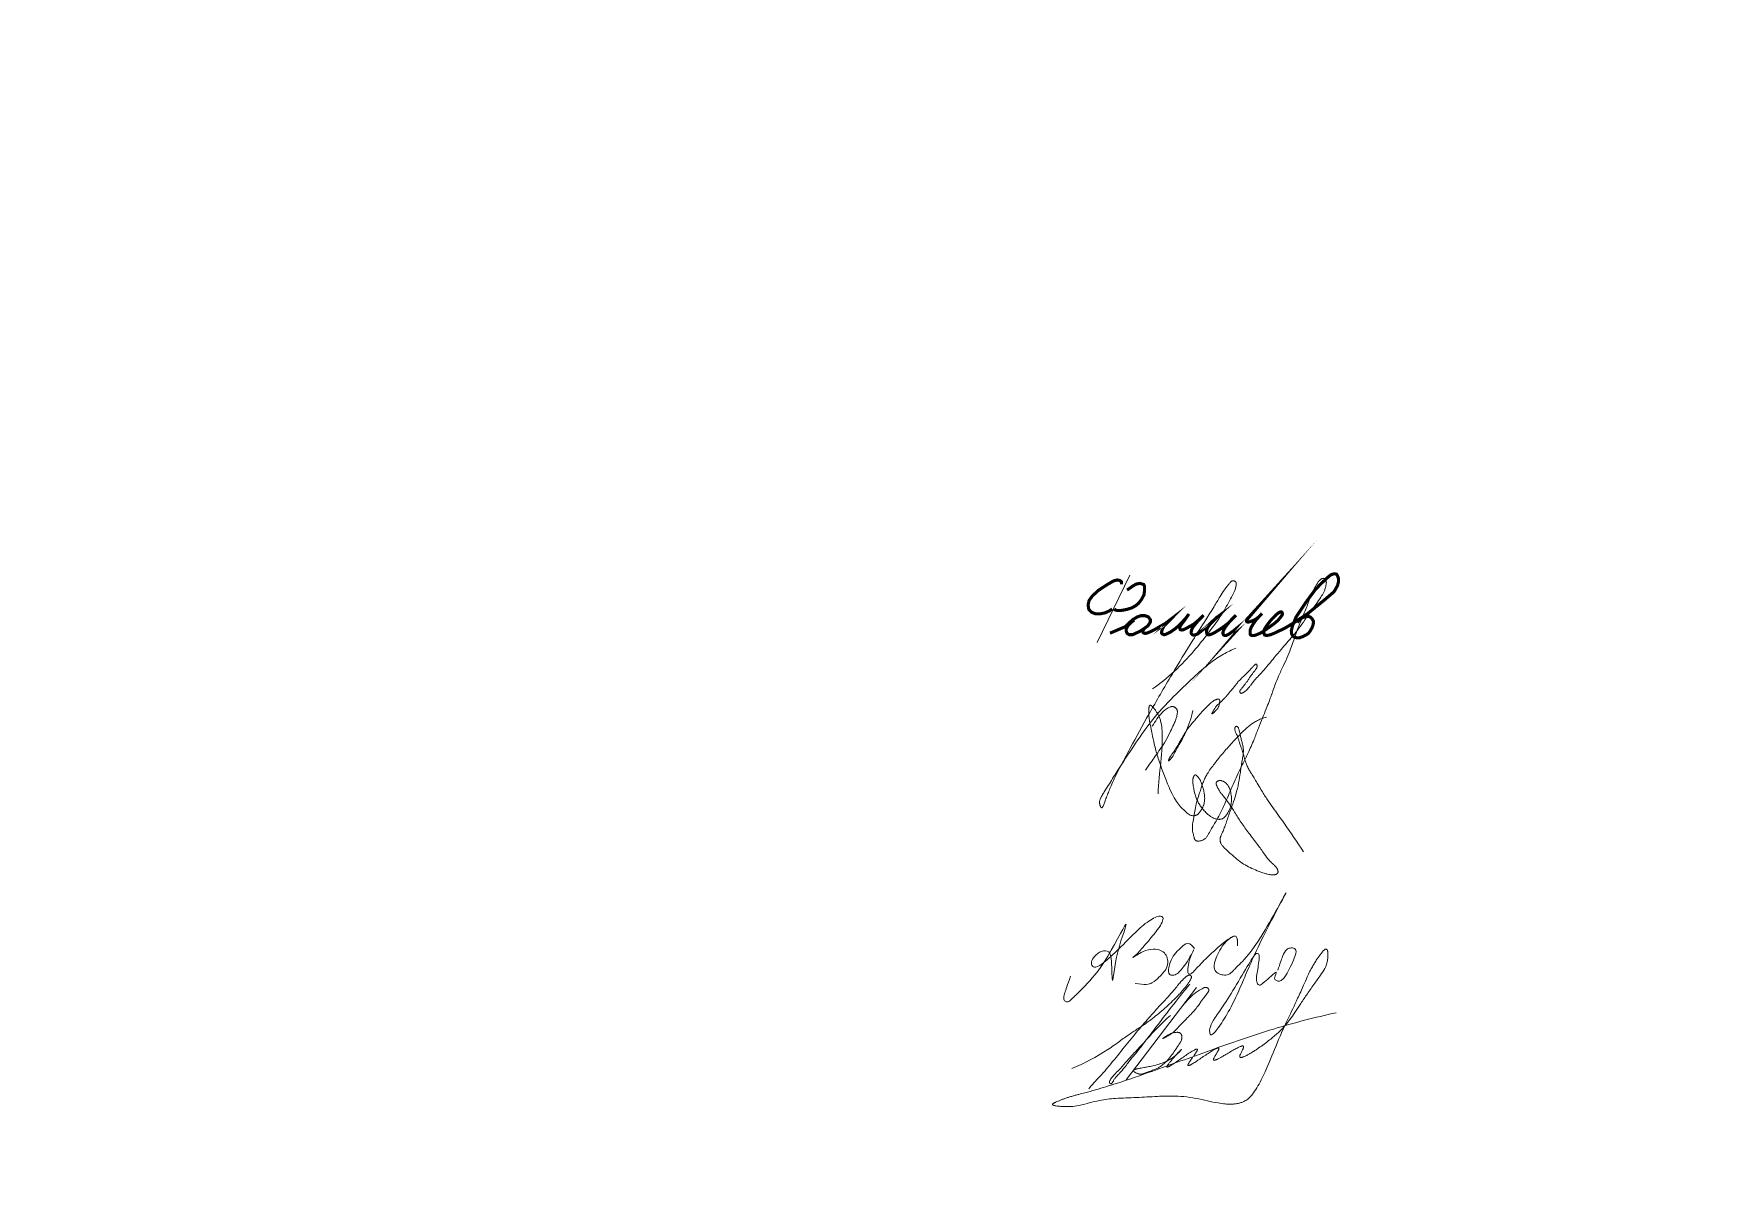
# Model space of a CAD drawing. Header units: millimetres. Extents: x 0 to 210, y 0 to 297.
# Drawn here: x 0 to 96.7, y 0 to 65.8 of the extents above; entities that cross this region are included whole.
import ezdxf

# ---------------------------------------------------------------- set-up
doc = ezdxf.new("R2010")
doc.units = ezdxf.units.MM
for name, pattern in [('K5LT32789', [0]), ('K5LT32790', [0]), ('K5LT32791', [0])]:
    doc.linetypes.add(name, pattern=pattern)
doc.layers.add('Системный слой', color=7, linetype='Continuous')

# ---------------------------------------------------------------- blocks, each defined once
blk = doc.blocks.new('U4')
at = {"layer": 'Системный слой', "color": 5, "linetype": 'K5LT32789', "lineweight": 18, "true_color": 0x0000ff}
for points in [[(67.055, 12.943), (66.853, 13.253), (66.536, 13.253), (66.236, 12.954), (65.897, 12.615), (65.626, 12.151), (65.511, 11.538), (65.698, 11.35), (66.028, 11.431), (66.23, 11.633), (66.466, 11.917), (66.792, 12.413), (67.146, 13.121), (66.792, 12.413), (66.669, 11.842), (66.669, 11.509), (66.752, 11.426), (66.904, 11.479), (67.594, 12.252), (68.347, 12.936), (68.727, 13.281), (69.135, 13.55), (69.322, 13.664), (69.472, 13.664), (69.55, 13.455), (69.55, 13.223), (69.55, 12.977), (69.55, 13.455), (69.472, 13.664), (69.322, 13.674), (68.727, 13.281), (68.178, 12.19), (68.178, 11.705), (68.402, 11.481), (68.716, 11.4), (69.035, 11.4), (69.293, 11.657), (69.618, 11.983), (70.666, 13.031), (73.19, 17.719), (70.666, 13.031), (69.77, 10.791), (69.082, 9.341), (68.461, 8.368), (68.054, 7.883), (67.927, 7.99), (67.927, 8.404), (68.219, 8.926), (68.749, 9.634), (69.594, 11.03), (70.451, 12.491), (70.636, 12.677), (70.776, 12.657), (70.816, 12.43), (70.744, 11.936), (70.687, 11.541), (70.61, 11.151), (70.69, 10.863), (70.85, 10.779), (71.074, 11.003), (71.496, 11.335), (71.876, 11.714), (71.633, 11.21), (71.747, 11.097), (71.917, 11.026), (72.106, 11.097), (72.345, 11.335), (72.981, 12.662), (72.906, 12.931), (72.665, 12.997), (72.352, 12.921), (72.149, 12.525), (72.002, 12.071), (71.876, 11.679)], [(59.907, 11.332), (59.721, 10.815), (59.537, 10.302), (59.477, 9.983), (59.614, 9.846), (59.805, 9.846), (59.984, 10.025), (60.498, 10.539), (61.763, 11.804), (63.575, 15.366), (62.486, 12.703), (62.294, 10.322), (62.294, 12.517), (62.073, 12.872), (61.548, 12.759), (61.189, 12.4), (61.064, 12.078), (61.185, 11.85), (61.512, 11.85), (62.294, 12.517), (63.362, 13.586), (64.104, 14.328), (64.938, 14.876), (65.298, 14.768), (65.207, 14.465), (64.994, 14.082), (64.294, 13.253), (63.71, 12.561), (63.312, 12.292), (64.09, 12.818), (64.717, 12.934), (65.123, 12.844), (65.399, 12.64), (65.524, 12.305), (65.524, 11.909), (65.279, 11.544), (65.032, 11.297), (64.647, 10.912), (64.222, 10.815), (63.629, 10.922)]]:
    blk.add_open_spline(points, degree=3, dxfattribs=at)
blk = doc.blocks.new('U5')
at = {"layer": 'Системный слой', "color": 5, "linetype": 'K5LT32790', "lineweight": 18, "true_color": 0x0000ff}
blk.add_open_spline([(64.958, 21.881), (64.991, 23.088), (65.295, 24.451), (65.155, 25.892), (65.079, 26.172), (65.005, 26.359), (64.921, 26.52), (64.83, 26.663), (64.742, 26.783), (64.669, 26.871), (64.617, 26.925), (64.583, 26.954), (64.562, 26.969), (64.546, 26.979), (64.533, 26.985), (64.523, 26.988), (64.514, 26.991), (64.506, 26.991), (64.499, 26.991), (64.493, 26.99), (64.487, 26.988), (64.481, 26.985), (64.475, 26.98), (64.47, 26.975), (64.464, 26.968), (64.458, 26.959), (64.452, 26.948), (64.446, 26.934), (64.441, 26.916), (64.435, 26.893), (64.429, 26.861), (64.423, 26.817), (64.418, 26.752), (64.415, 26.662), (64.416, 26.549), (64.422, 26.42), (64.434, 26.28), (64.455, 26.123), (64.493, 25.926), (64.553, 25.661), (64.629, 25.263), (64.741, 24.698), (64.933, 23.984), (65.213, 23.217), (65.481, 22.498), (65.739, 21.896), (65.996, 21.458), (66.242, 21.143), (66.454, 20.923), (66.613, 20.769), (66.727, 20.685), (66.802, 20.647), (66.857, 20.627), (66.908, 20.615), (66.958, 20.609), (67.01, 20.608), (67.062, 20.613), (67.113, 20.623), (67.159, 20.638), (67.201, 20.656), (67.237, 20.677), (67.27, 20.702), (67.303, 20.733), (67.339, 20.774), (67.385, 20.836), (67.442, 20.925), (67.509, 21.041), (67.57, 21.172), (67.614, 21.302), (67.639, 21.423), (67.65, 21.545), (67.649, 21.683), (67.631, 21.854), (67.59, 22.065), (67.528, 22.293), (67.458, 22.5), (67.394, 22.653), (67.336, 22.751), (67.289, 22.816), (67.246, 22.867), (67.208, 22.907), (67.178, 22.933), (67.155, 22.949), (67.139, 22.958), (67.126, 22.963), (67.116, 22.966), (67.106, 22.967), (67.098, 22.967), (67.091, 22.966), (67.085, 22.964), (67.079, 22.962), (67.072, 22.959), (67.066, 22.954), (67.058, 22.948), (67.051, 22.94), (67.042, 22.93), (67.033, 22.916), (67.023, 22.897), (67.011, 22.871), (66.998, 22.835), (66.984, 22.789), (66.972, 22.734), (66.963, 22.671), (66.96, 22.599), (66.964, 22.511), (66.981, 22.393), (67.011, 22.224), (67.049, 22.007), (67.108, 21.765), (67.193, 21.539), (67.301, 21.331), (67.428, 21.133), (67.581, 20.939), (67.747, 20.766), (67.904, 20.628), (68.041, 20.534), (68.157, 20.474), (68.257, 20.436), (68.348, 20.412), (68.429, 20.4), (68.498, 20.397), (68.557, 20.402), (68.607, 20.413), (68.65, 20.427), (68.689, 20.445), (68.728, 20.469), (68.769, 20.5), (68.814, 20.542), (68.867, 20.601), (68.927, 20.681), (68.994, 20.785), (69.059, 20.909), (69.115, 21.047), (69.157, 21.193), (69.185, 21.348), (69.197, 21.516), (69.193, 21.695), (69.172, 21.876), (69.136, 22.041), (69.089, 22.179), (69.037, 22.288), (68.984, 22.372), (68.933, 22.436), (68.882, 22.487), (68.828, 22.529), (68.771, 22.566), (68.71, 22.596), (68.651, 22.619), (68.598, 22.634), (68.555, 22.64), (68.519, 22.641), (68.488, 22.638), (68.46, 22.632), (68.433, 22.623), (68.407, 22.611), (68.383, 22.598), (68.364, 22.584), (68.349, 22.57), (68.337, 22.557), (68.329, 22.545), (68.323, 22.533), (68.318, 22.521), (68.315, 22.508), (68.312, 22.493), (68.311, 22.476), (68.313, 22.456), (68.317, 22.432), (68.325, 22.403), (68.338, 22.365), (68.361, 22.313), (68.398, 22.241), (68.445, 22.147), (68.507, 22.035), (68.591, 21.908), (68.712, 21.762), (68.888, 21.553), (69.117, 21.231), (69.408, 20.769), (69.759, 20.196), (70.215, 19.585), (70.67, 18.986), (71.052, 18.463), (71.32, 18.076), (71.537, 17.87), (71.678, 17.748), (71.763, 17.655), (71.815, 17.578), (71.847, 17.519), (71.868, 17.468), (71.88, 17.426), (71.886, 17.394), (71.887, 17.369), (71.886, 17.349), (71.883, 17.332), (71.878, 17.318), (71.872, 17.305), (71.865, 17.293), (71.856, 17.282), (71.844, 17.271), (71.83, 17.259), (71.812, 17.247), (71.788, 17.234), (71.757, 17.22), (71.72, 17.208), (71.676, 17.198), (71.627, 17.191), (71.569, 17.188), (71.497, 17.192), (71.399, 17.207), (71.258, 17.236), (71.049, 17.293), (70.745, 17.401), (70.379, 17.564), (69.995, 17.753), (69.69, 17.948), (69.449, 18.15), (69.228, 18.348), (68.991, 18.558), (68.785, 18.742), (68.658, 18.888), (68.599, 18.982), (68.57, 19.043), (68.554, 19.096), (68.543, 19.146), (68.538, 19.197), (68.538, 19.248), (68.544, 19.299), (68.555, 19.354), (68.574, 19.414), (68.604, 19.491), (68.652, 19.594), (68.722, 19.754), (68.815, 19.974), (68.909, 20.265), (69.015, 20.583), (69.145, 20.926), (69.295, 21.342), (69.465, 21.872), (69.614, 22.481), (69.703, 23.05), (69.759, 23.507), (69.825, 23.865), (69.879, 24.156), (69.89, 24.391), (69.869, 24.578), (69.831, 24.758), (69.777, 24.961), (69.727, 25.172), (69.689, 25.362), (69.651, 25.505), (69.621, 25.604), (69.598, 25.669), (69.578, 25.709), (69.563, 25.732), (69.551, 25.746), (69.541, 25.756), (69.532, 25.762), (69.523, 25.767), (69.515, 25.77), (69.506, 25.772), (69.498, 25.773), (69.489, 25.773), (69.481, 25.772), (69.472, 25.769), (69.462, 25.766), (69.452, 25.761), (69.44, 25.754), (69.43, 25.747), (69.42, 25.738), (69.412, 25.729), (69.404, 25.718), (69.398, 25.706), (69.392, 25.693), (69.388, 25.677), (69.384, 25.659), (69.383, 25.638), (69.384, 25.612), (69.388, 25.579), (69.397, 25.539), (69.412, 25.489), (69.436, 25.426), (69.472, 25.348), (69.522, 25.251), (69.571, 25.128), (69.617, 24.979), (69.668, 24.803), (69.743, 24.579), (69.84, 24.308), (69.932, 24), (70.01, 23.715), (70.106, 23.463), (70.22, 23.248), (70.356, 23.028), (70.514, 22.782), (70.694, 22.472), (70.929, 22.06), (71.232, 21.589), (71.578, 21.093), (71.913, 20.625), (72.518, 19.778), (72.995, 19.076), (73.359, 18.516)], degree=3, knots=[0, 0, 0, 0, 23.088924, 25.905784, 27.368497, 28.578535, 29.721875, 30.813961, 31.805183, 32.534012, 32.992903, 33.225793, 33.377047, 33.48833, 33.574551, 33.643805, 33.701224, 33.750367, 33.79387, 33.833355, 33.872141, 33.912355, 33.95659, 34.00557, 34.061357, 34.126468, 34.204109, 34.298549, 34.415744, 34.564555, 34.759459, 35.028229, 35.412864, 35.997175, 36.728139, 37.568941, 38.433825, 39.401332, 40.578431, 42.235398, 44.569602, 48.269133, 53.187712, 58.58434, 63.764044, 67.778676, 70.998143, 73.369834, 75.349816, 76.796874, 77.581324, 78.028914, 78.378087, 78.696803, 79.013489, 79.343373, 79.678587, 80.006824, 80.317932, 80.606471, 80.866035, 81.11641, 81.383983, 81.718354, 82.16781, 82.839361, 83.733235, 84.705422, 85.582724, 86.324391, 87.057116, 87.890757, 88.945341, 90.321141, 91.965571, 93.426367, 94.484215, 95.101021, 95.580997, 96.013141, 96.361093, 96.626002, 96.782739, 96.889142, 96.971138, 97.03813, 97.095272, 97.145901, 97.188561, 97.228747, 97.268915, 97.315311, 97.366861, 97.425655, 97.494454, 97.577142, 97.679623, 97.811915, 97.985663, 98.226797, 98.532587, 98.897786, 99.296036, 99.737821, 100.261724, 100.964229, 101.99978, 103.525411, 105.150667, 106.72453, 108.093532, 109.590313, 111.195302, 112.777483, 114.126394, 115.159714, 115.93325, 116.599105, 117.196687, 117.716186, 118.147278, 118.512091, 118.830828, 119.112084, 119.376147, 119.650254, 119.966184, 120.348472, 120.832611, 121.462575, 122.257884, 123.166317, 124.121896, 125.077441, 126.058759, 127.110722, 128.27138, 129.455541, 130.54928, 131.472222, 132.224076, 132.842804, 133.343527, 133.786162, 134.209733, 134.641953, 135.076751, 135.490934, 135.840567, 136.1162, 136.329021, 136.516582, 136.697073, 136.87991, 137.063295, 137.235465, 137.38613, 137.514261, 137.623548, 137.718445, 137.797689, 137.875651, 137.957944, 138.055516, 138.163779, 138.288043, 138.436309, 138.622516, 138.862075, 139.203128, 139.704326, 140.381097, 141.218915, 142.127317, 143.259517, 144.821141, 147.317764, 150.75711, 155.19517, 160.069171, 165.224464, 169.471142, 172.421411, 174.092925, 175.138298, 175.966748, 176.479558, 176.900272, 177.244752, 177.52135, 177.72293, 177.873709, 177.996322, 178.101436, 178.195314, 178.281517, 178.366118, 178.454913, 178.554755, 178.670049, 178.807074, 178.975201, 179.187234, 179.439473, 179.719727, 180.029511, 180.383269, 180.823448, 181.407111, 182.246837, 183.563618, 185.512414, 188.365901, 191.16936, 193.636194, 195.215931, 197.147086, 199.269225, 201.224518, 202.392176, 202.935446, 203.335749, 203.665039, 203.98044, 204.30527, 204.630666, 204.95421, 205.28424, 205.683122, 206.145312, 206.866804, 207.837862, 209.464316, 211.387339, 213.648133, 215.828171, 218.361631, 222.046321, 226.400789, 230.237614, 232.987127, 235.143069, 237.145235, 238.600123, 239.59432, 240.714469, 242.086859, 243.579513, 244.83703, 245.773068, 246.379449, 246.80954, 247.077534, 247.227517, 247.33398, 247.41847, 247.489521, 247.552012, 247.609222, 247.663606, 247.717168, 247.768592, 247.820784, 247.876677, 247.942191, 248.018083, 248.10247, 248.189421, 248.269471, 248.347072, 248.425637, 248.512886, 248.605679, 248.706816, 248.820413, 248.952282, 249.111489, 249.313956, 249.574155, 249.89782, 250.303709, 250.841791, 251.528272, 252.381244, 253.359593, 254.475963, 255.872687, 257.851092, 259.938273, 261.963603, 263.469883, 265.046448, 266.586695, 268.366913, 270.599666, 273.407082, 277.373027, 281.234201, 284.882343, 288.313023, 301, 301, 301, 301], dxfattribs=at)
blk = doc.blocks.new('U6')
at = {"layer": 'Системный слой', "color": 5, "linetype": 'K5LT32790', "lineweight": 18, "true_color": 0x0000ff}
for points, knots in [([(64.638, 27.931), (65.53, 28.556), (66.651, 29.615), (67.867, 31.169), (68.612, 32.148), (69.054, 32.982), (69.337, 33.482), (69.43, 33.746), (69.458, 33.881), (69.47, 33.964), (69.471, 34.017), (69.466, 34.05), (69.46, 34.072), (69.453, 34.09), (69.445, 34.105), (69.436, 34.118), (69.425, 34.13), (69.413, 34.141), (69.398, 34.151), (69.38, 34.161), (69.361, 34.169), (69.34, 34.176), (69.319, 34.18), (69.298, 34.182), (69.28, 34.181), (69.262, 34.179), (69.246, 34.175), (69.23, 34.168), (69.213, 34.16), (69.194, 34.147), (69.172, 34.129), (69.144, 34.102), (69.104, 34.058), (69.039, 33.981), (68.927, 33.844), (68.748, 33.602), (68.495, 33.207), (68.156, 32.619), (67.619, 31.787), (66.793, 30.49), (65.697, 28.68), (64.487, 26.601), (63.485, 24.788), (62.82, 23.536), (62.454, 22.811), (62.255, 22.368), (62.115, 22.033), (62.001, 21.743), (61.903, 21.486), (61.83, 21.292), (61.789, 21.178), (61.764, 21.127), (61.752, 21.106), (61.742, 21.093), (61.735, 21.083), (61.728, 21.077), (61.722, 21.072), (61.717, 21.069), (61.712, 21.067), (61.707, 21.066), (61.702, 21.066), (61.698, 21.066), (61.693, 21.067), (61.689, 21.069), (61.685, 21.071), (61.681, 21.074), (61.677, 21.078), (61.672, 21.083), (61.666, 21.089), (61.658, 21.099), (61.649, 21.112), (61.638, 21.132), (61.623, 21.159), (61.608, 21.196), (61.593, 21.241), (61.582, 21.291), (61.576, 21.344), (61.576, 21.4), (61.582, 21.458), (61.595, 21.518), (61.615, 21.582), (61.645, 21.651), (61.693, 21.735), (61.775, 21.866), (61.925, 22.112), (62.22, 22.581), (62.764, 23.441), (63.562, 24.659), (64.571, 26.132), (65.763, 27.427), (66.918, 28.528), (67.855, 29.374), (68.688, 29.943), (69.2, 30.181), (69.44, 30.295)], [0, 0, 0, 0, 8.550609, 12.054989, 15.548009, 18.191121, 19.498995, 20.058209, 20.381615, 20.589671, 20.716665, 20.79368, 20.851701, 20.900722, 20.944653, 20.985245, 21.025642, 21.06834, 21.115939, 21.168338, 21.224707, 21.283052, 21.340576, 21.394663, 21.443781, 21.488289, 21.53119, 21.575808, 21.625508, 21.683081, 21.754287, 21.848548, 21.98875, 22.223415, 22.641351, 23.38396, 24.591455, 26.333193, 28.725175, 32.394143, 38.444137, 45.386804, 51.336644, 54.759282, 56.550214, 57.736198, 58.581068, 59.410817, 60.190375, 60.748602, 61.044545, 61.139793, 61.19713, 61.237089, 61.267135, 61.290713, 61.309862, 61.325937, 61.339917, 61.352551, 61.36445, 61.376142, 61.388111, 61.400062, 61.412022, 61.424542, 61.439066, 61.45699, 61.479741, 61.509795, 61.550475, 61.607942, 61.688058, 61.795635, 61.922219, 62.059168, 62.198495, 62.342871, 62.495112, 62.658157, 62.830855, 63.02153, 63.245709, 63.594568, 64.237865, 65.516344, 67.957442, 72.253573, 76.989753, 81.977365, 86.090995, 89.562811, 91.905588, 94, 94, 94, 94]), ([(66.962, 26.68), (66.891, 26.243), (66.677, 25.687), (66.351, 25.013), (66.128, 24.656), (65.975, 24.365), (65.883, 24.181), (65.828, 24.076), (65.789, 24.014), (65.754, 23.967), (65.721, 23.926), (65.687, 23.888), (65.653, 23.852), (65.622, 23.821), (65.599, 23.799), (65.583, 23.785), (65.575, 23.778), (65.569, 23.774), (65.565, 23.771), (65.562, 23.77), (65.559, 23.768), (65.556, 23.767), (65.554, 23.767), (65.552, 23.768), (65.551, 23.769), (65.55, 23.771), (65.55, 23.773), (65.551, 23.776), (65.551, 23.779), (65.552, 23.783), (65.554, 23.788), (65.556, 23.794), (65.559, 23.803), (65.565, 23.817), (65.573, 23.837), (65.584, 23.862), (65.596, 23.893), (65.611, 23.929), (65.628, 23.969), (65.654, 24.016), (65.688, 24.067), (65.733, 24.128), (65.795, 24.208), (65.884, 24.331), (66.002, 24.509), (66.136, 24.732), (66.264, 24.963), (66.397, 25.2), (66.552, 25.459), (66.745, 25.734), (66.953, 25.979), (67.134, 26.193), (67.326, 26.421), (67.552, 26.683), (67.813, 26.942), (68.014, 27.134), (68.141, 27.235), (68.209, 27.275), (68.259, 27.3), (68.309, 27.32), (68.355, 27.335), (68.392, 27.343), (68.42, 27.345), (68.439, 27.345), (68.455, 27.343), (68.467, 27.34), (68.477, 27.336), (68.485, 27.332), (68.492, 27.327), (68.498, 27.321), (68.502, 27.314), (68.507, 27.307), (68.511, 27.299), (68.514, 27.288), (68.517, 27.275), (68.519, 27.259), (68.52, 27.238), (68.519, 27.208), (68.515, 27.166), (68.507, 27.114), (68.498, 27.054), (68.485, 26.994), (68.468, 26.939), (68.446, 26.889), (68.418, 26.84), (68.382, 26.789), (68.34, 26.735), (68.298, 26.683), (68.26, 26.64), (68.227, 26.607), (68.198, 26.58), (68.17, 26.555), (68.143, 26.533), (68.12, 26.515), (68.104, 26.504), (68.094, 26.497), (68.087, 26.493), (68.082, 26.491), (68.078, 26.49), (68.075, 26.489), (68.073, 26.488), (68.071, 26.488), (68.069, 26.488), (68.067, 26.489), (68.066, 26.49), (68.065, 26.492), (68.064, 26.494), (68.064, 26.496), (68.064, 26.499), (68.065, 26.502), (68.066, 26.506), (68.067, 26.511), (68.069, 26.517), (68.072, 26.525), (68.077, 26.535), (68.084, 26.551), (68.095, 26.572), (68.108, 26.596), (68.123, 26.62), (68.136, 26.643), (68.152, 26.667), (68.172, 26.7), (68.199, 26.749), (68.233, 26.812), (68.279, 26.884), (68.341, 26.959), (68.426, 27.045), (68.538, 27.142), (68.679, 27.261), (68.81, 27.401), (68.934, 27.549), (69.049, 27.69), (69.176, 27.838), (69.308, 27.995), (69.439, 28.167), (69.574, 28.341), (69.743, 28.519), (69.933, 28.695), (70.116, 28.866), (70.247, 29.004), (70.336, 29.105), (70.398, 29.175), (70.452, 29.234), (70.497, 29.283), (70.534, 29.32), (70.561, 29.343), (70.579, 29.355), (70.592, 29.362), (70.602, 29.367), (70.61, 29.369), (70.617, 29.371), (70.623, 29.371), (70.628, 29.37), (70.633, 29.369), (70.637, 29.367), (70.641, 29.365), (70.644, 29.362), (70.647, 29.359), (70.65, 29.355), (70.654, 29.35), (70.657, 29.343), (70.661, 29.335), (70.665, 29.324), (70.668, 29.309), (70.672, 29.29), (70.674, 29.267), (70.674, 29.241), (70.672, 29.216), (70.667, 29.191), (70.66, 29.165), (70.649, 29.138), (70.632, 29.106), (70.606, 29.066), (70.562, 29.008), (70.496, 28.921), (70.405, 28.805), (70.296, 28.666), (70.193, 28.506), (70.094, 28.348), (69.987, 28.226), (69.908, 28.119), (69.849, 28.035), (69.794, 27.972), (69.748, 27.927), (69.717, 27.892), (69.7, 27.864), (69.69, 27.844), (69.685, 27.826), (69.681, 27.809), (69.68, 27.792), (69.681, 27.775), (69.683, 27.758), (69.686, 27.741), (69.691, 27.726), (69.697, 27.715), (69.702, 27.705), (69.708, 27.698), (69.713, 27.693), (69.719, 27.688), (69.725, 27.685), (69.732, 27.682), (69.739, 27.679), (69.748, 27.678), (69.757, 27.677), (69.769, 27.678), (69.782, 27.68), (69.797, 27.684), (69.817, 27.691), (69.843, 27.702), (69.877, 27.72), (69.918, 27.745), (69.966, 27.778), (70.019, 27.817), (70.075, 27.866), (70.139, 27.932), (70.219, 28.03), (70.33, 28.177), (70.491, 28.39), (70.723, 28.649), (71.023, 28.965), (71.347, 29.342), (71.697, 29.772), (72.042, 30.193), (72.398, 30.598), (72.751, 30.999), (73.105, 31.437), (73.434, 31.916), (73.759, 32.387), (74.081, 32.815), (74.331, 33.191), (74.508, 33.464), (74.593, 33.653), (74.627, 33.779), (74.647, 33.881), (74.661, 33.961), (74.67, 34.02), (74.676, 34.067), (74.676, 34.108), (74.672, 34.145), (74.665, 34.175), (74.656, 34.201), (74.644, 34.225), (74.63, 34.247), (74.615, 34.267), (74.599, 34.283), (74.583, 34.296), (74.568, 34.305), (74.554, 34.312), (74.541, 34.317), (74.527, 34.32), (74.511, 34.321), (74.495, 34.321), (74.476, 34.319), (74.455, 34.314), (74.431, 34.306), (74.403, 34.294), (74.371, 34.275), (74.336, 34.251), (74.3, 34.221), (74.263, 34.185), (74.223, 34.138), (74.185, 34.082), (74.141, 34.007), (74.086, 33.909), (74, 33.757), (73.881, 33.534), (73.754, 33.237), (73.625, 32.895), (73.492, 32.542), (73.337, 32.172), (73.163, 31.77), (72.996, 31.325), (72.831, 30.855), (72.657, 30.364), (72.454, 29.832), (72.193, 29.265), (71.928, 28.717), (71.737, 28.229), (71.617, 27.895), (71.548, 27.702), (71.505, 27.581), (71.448, 27.425), (71.348, 27.149), (71.191, 26.745), (70.979, 26.238), (70.748, 25.654), (70.485, 24.962), (70.137, 24.175), (69.684, 23.277), (69.237, 22.293), (68.813, 21.3), (68.42, 20.452), (68.046, 19.89), (67.87, 19.532), (67.756, 19.368), (67.683, 19.293), (67.628, 19.25), (67.575, 19.217), (67.519, 19.19), (67.46, 19.168), (67.397, 19.153), (67.335, 19.144), (67.279, 19.141), (67.232, 19.143), (67.197, 19.15), (67.171, 19.158), (67.151, 19.166), (67.135, 19.176), (67.121, 19.187), (67.108, 19.2), (67.095, 19.216), (67.082, 19.235), (67.068, 19.261), (67.054, 19.295), (67.038, 19.344), (67.021, 19.417), (66.996, 19.52), (66.965, 19.647), (66.941, 19.784), (66.934, 19.919), (66.943, 20.062), (66.969, 20.231), (67.01, 20.442), (67.057, 20.727), (67.116, 21.091), (67.211, 21.508), (67.339, 21.888), (67.447, 22.198), (67.53, 22.448), (67.615, 22.678), (67.729, 22.918), (67.896, 23.187), (68.158, 23.545), (68.523, 24.025), (69.028, 24.596), (69.549, 25.168), (70.033, 25.642), (70.4, 25.945), (70.68, 26.108), (70.935, 26.215), (71.116, 26.273), (71.226, 26.309)], [0, 0, 0, 0, 9.050129, 12.27524, 15.459, 17.73484, 19.057413, 19.710841, 20.186256, 20.578255, 20.920156, 21.263228, 21.624829, 21.943402, 22.174143, 22.29629, 22.36276, 22.406894, 22.439057, 22.464194, 22.484922, 22.502166, 22.516262, 22.528133, 22.539447, 22.552242, 22.56817, 22.588053, 22.611987, 22.639741, 22.672744, 22.715192, 22.776687, 22.87041, 23.023044, 23.2152, 23.446308, 23.698853, 24.014406, 24.364067, 24.793807, 25.28352, 25.941626, 26.877925, 28.429965, 30.348657, 32.240773, 33.898399, 35.948367, 38.485583, 40.825304, 42.59187, 44.267244, 46.970047, 49.74801, 51.863744, 52.701471, 53.104911, 53.483029, 53.862972, 54.210178, 54.473163, 54.650607, 54.780151, 54.882015, 54.96597, 55.037892, 55.101774, 55.160577, 55.215489, 55.269733, 55.3265, 55.390437, 55.464507, 55.552848, 55.661752, 55.802045, 55.996896, 56.278982, 56.657771, 57.087852, 57.530059, 57.926999, 58.28654, 58.645161, 59.086887, 59.580412, 60.070145, 60.456808, 60.770321, 61.020502, 61.287434, 61.539711, 61.751465, 61.877288, 61.951174, 62.001019, 62.037083, 62.064047, 62.085222, 62.102691, 62.117816, 62.131035, 62.143011, 62.154708, 62.167188, 62.181333, 62.197688, 62.21651, 62.238222, 62.264236, 62.296726, 62.338711, 62.394112, 62.469848, 62.581386, 62.750144, 62.953234, 63.151975, 63.325302, 63.501424, 63.750698, 64.126703, 64.655732, 65.239268, 65.888652, 66.649933, 67.724768, 68.970934, 70.450533, 71.673771, 72.965674, 74.199734, 75.716608, 77.191491, 78.669398, 80.263602, 82.259995, 84.0227, 85.431088, 86.180031, 86.82002, 87.357354, 87.830339, 88.196682, 88.427814, 88.563885, 88.657509, 88.728451, 88.784957, 88.831759, 88.871976, 88.907862, 88.941164, 88.973333, 89.002363, 89.031139, 89.061129, 89.097204, 89.139544, 89.190239, 89.252182, 89.329582, 89.428874, 89.559889, 89.727893, 89.910432, 90.08993, 90.259821, 90.437176, 90.634512, 90.867411, 91.167757, 91.627014, 92.382088, 93.419966, 94.672454, 96.030915, 97.344377, 98.512333, 99.382533, 100.080146, 100.642761, 101.098523, 101.416568, 101.614452, 101.761411, 101.888131, 102.002041, 102.112642, 102.228685, 102.353162, 102.475542, 102.582798, 102.67162, 102.744553, 102.805473, 102.857643, 102.905538, 102.953137, 103.003348, 103.057077, 103.11538, 103.180499, 103.255316, 103.343787, 103.451799, 103.589159, 103.775473, 104.036879, 104.381072, 104.782032, 105.231565, 105.731185, 106.331113, 107.131661, 108.329516, 110.150194, 112.636877, 115.501671, 119.160964, 122.898631, 126.952961, 130.409086, 134.037174, 137.994275, 142.035946, 146.041027, 149.822245, 153.085433, 155.385996, 156.523495, 157.344961, 158.084473, 158.656408, 159.032405, 159.319553, 159.62593, 159.882585, 160.081757, 160.265654, 160.447561, 160.63144, 160.806021, 160.962993, 161.100471, 161.220792, 161.327559, 161.424857, 161.521276, 161.623153, 161.736504, 161.863212, 162.008568, 162.179889, 162.387514, 162.643846, 162.945007, 163.264358, 163.6135, 164.014772, 164.533206, 165.020618, 165.794064, 166.857794, 168.64401, 171.006738, 173.517367, 176.204619, 178.789913, 181.800729, 185.264053, 188.598832, 192.086757, 196.039981, 200.351441, 204.98312, 208.606796, 211.174086, 212.324149, 212.840152, 213.814159, 215.76165, 218.911517, 222.760316, 227.121283, 231.883071, 238.054257, 244.879079, 252.670992, 260.372327, 267.206768, 271.910472, 274.294825, 275.442431, 276.007431, 276.456493, 276.872537, 277.298483, 277.734538, 278.182349, 278.627236, 279.027811, 279.347916, 279.582846, 279.760539, 279.906542, 280.032941, 280.152577, 280.276179, 280.413989, 280.572354, 280.762102, 281.004984, 281.334701, 281.830666, 282.557033, 283.530703, 284.521091, 285.429966, 286.323075, 287.47734, 288.942216, 290.783007, 293.428229, 296.57457, 299.586331, 301.717918, 303.359613, 305.016414, 306.799751, 308.827327, 311.560281, 315.955926, 321.284596, 327.290578, 331.929165, 335.294372, 337.07654, 338.608554, 341, 341, 341, 341]), ([(64.618, 25.781), (64.8, 26.056), (65.008, 26.414), (65.346, 26.715), (65.472, 26.802), (65.572, 26.857), (65.65, 26.89), (65.709, 26.907), (65.754, 26.914), (65.791, 26.915), (65.823, 26.912), (65.852, 26.906), (65.88, 26.896), (65.909, 26.883), (65.938, 26.867), (65.965, 26.846), (65.99, 26.824), (66.012, 26.799), (66.029, 26.774), (66.043, 26.749), (66.055, 26.721), (66.064, 26.69), (66.07, 26.655), (66.073, 26.612), (66.072, 26.558), (66.064, 26.487), (66.046, 26.392), (66.014, 26.264), (65.953, 26.087), (65.839, 25.824), (65.658, 25.435), (65.406, 24.954), (65.104, 24.476), (64.807, 24.062), (64.523, 23.662), (64.335, 23.396), (64.231, 23.249)], [0, 0, 0, 0, 6.031327, 7.224988, 8.103691, 8.779791, 9.271523, 9.620615, 9.879085, 10.092232, 10.278511, 10.453749, 10.630111, 10.818394, 11.017829, 11.223201, 11.427374, 11.623322, 11.806227, 11.978077, 12.150954, 12.337468, 12.550087, 12.799771, 13.111892, 13.519386, 14.078895, 14.842107, 15.895849, 17.445078, 19.990893, 23.601088, 27.190299, 30.147219, 32.759048, 36, 36, 36, 36])]:
    blk.add_open_spline(points, degree=3, knots=knots, dxfattribs=at)
blk = doc.blocks.new('U7')
at = {"layer": 'Системный слой', "color": 5, "linetype": 'K5LT32790', "lineweight": 18, "true_color": 0x0000ff}
blk.add_line((67.183, 10.686), (63.115, 5.353), dxfattribs=at)
for points, knots in [([(66.411, 9.674), (66.597, 9.909), (66.859, 10.2), (67.236, 10.461), (67.413, 10.568), (67.537, 10.643), (67.616, 10.676), (67.661, 10.686), (67.693, 10.69), (67.721, 10.689), (67.746, 10.686), (67.769, 10.68), (67.791, 10.671), (67.812, 10.661), (67.831, 10.648), (67.848, 10.635), (67.861, 10.622), (67.87, 10.61), (67.878, 10.599), (67.883, 10.589), (67.887, 10.577), (67.89, 10.564), (67.892, 10.55), (67.892, 10.534), (67.889, 10.517), (67.884, 10.497), (67.876, 10.475), (67.864, 10.448), (67.844, 10.414), (67.813, 10.368), (67.763, 10.305), (67.692, 10.219), (67.605, 10.107), (67.505, 9.967), (67.388, 9.796), (67.242, 9.586), (67.033, 9.335), (66.783, 9.07), (66.524, 8.807), (66.315, 8.593), (66.143, 8.416), (66.019, 8.28), (65.913, 8.169), (65.83, 8.096), (65.759, 8.041), (65.694, 7.995), (65.622, 7.949), (65.54, 7.899), (65.454, 7.85), (65.379, 7.809), (65.325, 7.781), (65.293, 7.764), (65.272, 7.754), (65.258, 7.748), (65.247, 7.743), (65.24, 7.74), (65.234, 7.738), (65.23, 7.737), (65.227, 7.736), (65.225, 7.735), (65.224, 7.735), (65.223, 7.735), (65.222, 7.736), (65.221, 7.736), (65.222, 7.737), (65.222, 7.738), (65.224, 7.74), (65.225, 7.741), (65.227, 7.743), (65.23, 7.745), (65.233, 7.748), (65.236, 7.751), (65.241, 7.754), (65.248, 7.759), (65.256, 7.765), (65.267, 7.773), (65.283, 7.784), (65.307, 7.8), (65.344, 7.824), (65.397, 7.859), (65.467, 7.903), (65.549, 7.952), (65.639, 8), (65.733, 8.041), (65.827, 8.069), (65.916, 8.087), (65.996, 8.096), (66.066, 8.098), (66.122, 8.093), (66.164, 8.084), (66.195, 8.074), (66.219, 8.062), (66.238, 8.05), (66.255, 8.037), (66.269, 8.022), (66.282, 8.004), (66.294, 7.984), (66.305, 7.959), (66.316, 7.93), (66.325, 7.895), (66.33, 7.855), (66.333, 7.812), (66.331, 7.766), (66.323, 7.718), (66.31, 7.666), (66.288, 7.605), (66.252, 7.532), (66.193, 7.435), (66.097, 7.298), (65.962, 7.094), (65.788, 6.833), (65.577, 6.557), (65.359, 6.329), (65.159, 6.165), (64.981, 6.052), (64.791, 5.961), (64.571, 5.878), (64.34, 5.798), (64.152, 5.719), (64.018, 5.687), (63.94, 5.681), (63.888, 5.683), (63.843, 5.69), (63.799, 5.702), (63.752, 5.719), (63.704, 5.74), (63.665, 5.761), (63.635, 5.779), (63.613, 5.793), (63.594, 5.806), (63.575, 5.821), (63.559, 5.836), (63.547, 5.851), (63.539, 5.864), (63.535, 5.876), (63.535, 5.887), (63.537, 5.897), (63.543, 5.907), (63.551, 5.917), (63.563, 5.927), (63.579, 5.937), (63.601, 5.948), (63.63, 5.959), (63.668, 5.971), (63.717, 5.984), (63.782, 5.999), (63.869, 6.016), (63.985, 6.037), (64.147, 6.064), (64.374, 6.104), (64.674, 6.164), (65.015, 6.253), (65.343, 6.371), (65.606, 6.502), (65.802, 6.631), (65.948, 6.744), (66.058, 6.84), (66.136, 6.913), (66.189, 6.966), (66.224, 7.003), (66.249, 7.03), (66.267, 7.051), (66.279, 7.066), (66.289, 7.077), (66.295, 7.086), (66.3, 7.092), (66.303, 7.097), (66.305, 7.101), (66.307, 7.103), (66.308, 7.105), (66.308, 7.106), (66.308, 7.107), (66.307, 7.107), (66.306, 7.107), (66.305, 7.107), (66.304, 7.106), (66.301, 7.104), (66.298, 7.102), (66.292, 7.097), (66.286, 7.091), (66.276, 7.083), (66.264, 7.071), (66.249, 7.056), (66.228, 7.035), (66.201, 7.008), (66.165, 6.97), (66.115, 6.917), (66.042, 6.839), (65.938, 6.724), (65.811, 6.581), (65.687, 6.433), (65.596, 6.319), (65.542, 6.244), (65.513, 6.201), (65.495, 6.172), (65.483, 6.15), (65.475, 6.134), (65.471, 6.121), (65.469, 6.112), (65.468, 6.104), (65.469, 6.097), (65.473, 6.092), (65.479, 6.088), (65.487, 6.087), (65.497, 6.088), (65.51, 6.09), (65.527, 6.096), (65.549, 6.104), (65.578, 6.118), (65.614, 6.137), (65.662, 6.164), (65.726, 6.201), (65.811, 6.255), (65.932, 6.335), (66.114, 6.458), (66.351, 6.621), (66.609, 6.798), (66.821, 6.938), (66.964, 7.026), (67.046, 7.072), (67.099, 7.099), (67.138, 7.116), (67.166, 7.126), (67.187, 7.131), (67.203, 7.133), (67.215, 7.132), (67.224, 7.129), (67.23, 7.124), (67.234, 7.116), (67.235, 7.107), (67.234, 7.097), (67.232, 7.086), (67.227, 7.074), (67.221, 7.058), (67.212, 7.038), (67.199, 7.013), (67.18, 6.981), (67.153, 6.938), (67.114, 6.878), (67.052, 6.788), (66.968, 6.671), (66.875, 6.541), (66.796, 6.428), (66.744, 6.348), (66.715, 6.299), (66.698, 6.267), (66.687, 6.245), (66.681, 6.228), (66.677, 6.215), (66.675, 6.204), (66.675, 6.196), (66.676, 6.189), (66.679, 6.182), (66.685, 6.177), (66.694, 6.174), (66.705, 6.174), (66.718, 6.176), (66.736, 6.18), (66.759, 6.188), (66.788, 6.2), (66.826, 6.218), (66.875, 6.244), (66.939, 6.281), (67.026, 6.333), (67.148, 6.411), (67.332, 6.533), (67.57, 6.694), (67.832, 6.87), (68.046, 7.008), (68.192, 7.094), (68.276, 7.138), (68.331, 7.164), (68.37, 7.179), (68.4, 7.188), (68.422, 7.192), (68.439, 7.193), (68.452, 7.191), (68.461, 7.186), (68.468, 7.179), (68.472, 7.169), (68.473, 7.157), (68.472, 7.143), (68.468, 7.128), (68.463, 7.112), (68.455, 7.093), (68.445, 7.07), (68.43, 7.04), (68.407, 6.998), (68.371, 6.936), (68.322, 6.854), (68.266, 6.764), (68.221, 6.685), (68.192, 6.628), (68.176, 6.593), (68.168, 6.57), (68.163, 6.554), (68.16, 6.542), (68.159, 6.532), (68.159, 6.523), (68.16, 6.513), (68.164, 6.504), (68.171, 6.496), (68.181, 6.491), (68.193, 6.488), (68.208, 6.487), (68.227, 6.489), (68.251, 6.494), (68.281, 6.503), (68.32, 6.517), (68.37, 6.538), (68.436, 6.569), (68.525, 6.615), (68.651, 6.685), (68.841, 6.796), (69.081, 6.94), (69.335, 7.089), (69.53, 7.197), (69.657, 7.257), (69.725, 7.284), (69.773, 7.3), (69.808, 7.309), (69.834, 7.312), (69.855, 7.312), (69.87, 7.308), (69.882, 7.302), (69.891, 7.294), (69.897, 7.283), (69.9, 7.271), (69.9, 7.258), (69.899, 7.244), (69.896, 7.23), (69.892, 7.213), (69.885, 7.192), (69.874, 7.164), (69.857, 7.126), (69.83, 7.07), (69.792, 6.996), (69.75, 6.915), (69.716, 6.844), (69.694, 6.793), (69.683, 6.761), (69.677, 6.74), (69.674, 6.722), (69.672, 6.707), (69.673, 6.693), (69.675, 6.68), (69.68, 6.67), (69.686, 6.661), (69.693, 6.654), (69.702, 6.649), (69.714, 6.645), (69.727, 6.642), (69.743, 6.641), (69.763, 6.642), (69.787, 6.646), (69.817, 6.653), (69.854, 6.665), (69.901, 6.682), (69.96, 6.707), (70.037, 6.744), (70.14, 6.799), (70.285, 6.883), (70.5, 7.016), (70.773, 7.199), (71.085, 7.419), (71.38, 7.641), (71.65, 7.859), (71.891, 8.072), (72.122, 8.297), (72.352, 8.548), (72.601, 8.86), (72.868, 9.249), (73.176, 9.73), (73.542, 10.273), (73.936, 10.844), (74.3, 11.342), (74.551, 11.699), (74.661, 11.94), (74.71, 12.092), (74.74, 12.229), (74.759, 12.361), (74.769, 12.491), (74.77, 12.608), (74.764, 12.701), (74.755, 12.765), (74.745, 12.806), (74.736, 12.834), (74.727, 12.855), (74.719, 12.87), (74.71, 12.882), (74.702, 12.89), (74.694, 12.897), (74.687, 12.901), (74.681, 12.904), (74.674, 12.906), (74.666, 12.907), (74.656, 12.907), (74.646, 12.906), (74.634, 12.903), (74.621, 12.898), (74.605, 12.891), (74.588, 12.88), (74.567, 12.865), (74.542, 12.845), (74.512, 12.816), (74.472, 12.775), (74.419, 12.713), (74.343, 12.617), (74.245, 12.481), (74.124, 12.305), (73.994, 12.104), (73.859, 11.874), (73.717, 11.607), (73.549, 11.249), (73.327, 10.722), (72.951, 9.91), (72.393, 8.743), (71.752, 7.335), (71.24, 5.967), (70.771, 5.054), (70.453, 4.57), (70.271, 4.361), (70.14, 4.246), (70.023, 4.165), (69.895, 4.095), (69.745, 4.034), (69.568, 3.987), (69.363, 3.955), (69.114, 3.944), (68.795, 3.96), (68.355, 4.021), (67.792, 4.139), (67.137, 4.29), (66.459, 4.395), (65.72, 4.428), (64.806, 4.392), (63.713, 4.329), (62.589, 4.296), (61.673, 4.202), (61.008, 4.025), (60.501, 3.887), (60.075, 3.818), (59.722, 3.8), (59.446, 3.807), (59.226, 3.827), (59.072, 3.848), (58.982, 3.865), (58.935, 3.877), (58.91, 3.885), (58.894, 3.892), (58.882, 3.898), (58.874, 3.903), (58.867, 3.908), (58.863, 3.913), (58.859, 3.917), (58.857, 3.921), (58.856, 3.925), (58.855, 3.929), (58.854, 3.933), (58.855, 3.937), (58.856, 3.942), (58.858, 3.947), (58.861, 3.953), (58.866, 3.959), (58.872, 3.966), (58.88, 3.974), (58.891, 3.983), (58.906, 3.993), (58.926, 4.006), (58.952, 4.022), (58.99, 4.041), (59.045, 4.068), (59.13, 4.105), (59.25, 4.154), (59.405, 4.214), (59.579, 4.278), (59.764, 4.34), (59.962, 4.401), (60.171, 4.458), (60.429, 4.524), (60.821, 4.624), (61.544, 4.827), (62.836, 5.226), (65.039, 5.989), (68.043, 7.088), (71.565, 8.324), (74.023, 8.96), (75.242, 9.232)], [0, 0, 0, 0, 6.158308, 7.924944, 9.397219, 10.421772, 10.878244, 11.151197, 11.36381, 11.548551, 11.718723, 11.877713, 12.036027, 12.196544, 12.358164, 12.506286, 12.632493, 12.736928, 12.819521, 12.898812, 12.980771, 13.07523, 13.173556, 13.279268, 13.396608, 13.531064, 13.690326, 13.886288, 14.140321, 14.494376, 15.023758, 15.795804, 16.773927, 17.9322, 19.328256, 21.031002, 23.191239, 26.01508, 28.508359, 30.764949, 32.158381, 33.57364, 34.542076, 35.296285, 35.858711, 36.382363, 36.930279, 37.613953, 38.340853, 38.974758, 39.36394, 39.584276, 39.729431, 39.831741, 39.905683, 39.959643, 39.999056, 40.02768, 40.048222, 40.062694, 40.072775, 40.079767, 40.084961, 40.089793, 40.09578, 40.104088, 40.115492, 40.13093, 40.149822, 40.171984, 40.197656, 40.229358, 40.269864, 40.322352, 40.391158, 40.483151, 40.610685, 40.79026, 41.065436, 41.512004, 42.088709, 42.770629, 43.467951, 44.184491, 44.869892, 45.483626, 46.046275, 46.524145, 46.915912, 47.196275, 47.40917, 47.586207, 47.738846, 47.877531, 48.013016, 48.157728, 48.31924, 48.502929, 48.715108, 48.96183, 49.243774, 49.540729, 49.8478, 50.172102, 50.537958, 50.965281, 51.494288, 52.20384, 53.298857, 54.917421, 57.240739, 59.738769, 62.02238, 63.698303, 65.037791, 66.331625, 68.02956, 69.84719, 71.368716, 72.206354, 72.649589, 72.981788, 73.276043, 73.570472, 73.929446, 74.299002, 74.63126, 74.848184, 75.010867, 75.161965, 75.335461, 75.49506, 75.620009, 75.719661, 75.802316, 75.875542, 75.946386, 76.021533, 76.107513, 76.21105, 76.339562, 76.501776, 76.708489, 76.973585, 77.315523, 77.75974, 78.342864, 79.120835, 80.18625, 81.706721, 83.852292, 86.465219, 88.951659, 90.978666, 92.487594, 93.76585, 94.760654, 95.480574, 95.959313, 96.294546, 96.536659, 96.714464, 96.846112, 96.943809, 97.01613, 97.069288, 97.107887, 97.1354, 97.154486, 97.167231, 97.175363, 97.180572, 97.184743, 97.189776, 97.197329, 97.209122, 97.228653, 97.258997, 97.303617, 97.365208, 97.448469, 97.559514, 97.706462, 97.900415, 98.157187, 98.500801, 98.971779, 99.653407, 100.680484, 102.16221, 103.578184, 104.648543, 105.155236, 105.478521, 105.704428, 105.867108, 105.985778, 106.07285, 106.137041, 106.188892, 106.233202, 106.275598, 106.31862, 106.370033, 106.436882, 106.52608, 106.645289, 106.803787, 107.01342, 107.289946, 107.655243, 108.141506, 108.800592, 109.730549, 111.109505, 113.317286, 115.629589, 117.547768, 118.521059, 119.084698, 119.470627, 119.745056, 119.943042, 120.086716, 120.191551, 120.26935, 120.330025, 120.382672, 120.435962, 120.498121, 120.565387, 120.641314, 120.728412, 120.840736, 120.985691, 121.174077, 121.421722, 121.753873, 122.217132, 122.901613, 123.981872, 125.172225, 126.200607, 126.79256, 127.136357, 127.367267, 127.532062, 127.652773, 127.742537, 127.810135, 127.865237, 127.915133, 127.96426, 128.015006, 128.071903, 128.142719, 128.234954, 128.356669, 128.517397, 128.729164, 129.007855, 129.375448, 129.864201, 130.525978, 131.458654, 132.841604, 135.051627, 137.371779, 139.298243, 140.282632, 140.852634, 141.243893, 141.523176, 141.725905, 141.87456, 141.985024, 142.069602, 142.138778, 142.20217, 142.268885, 142.347585, 142.446693, 142.552857, 142.668386, 142.796019, 142.962407, 143.184377, 143.493216, 143.947083, 144.660187, 145.445963, 146.126993, 146.522898, 146.755674, 146.914043, 147.029277, 147.105459, 147.165051, 147.224298, 147.295401, 147.367417, 147.434207, 147.504148, 147.585142, 147.684943, 147.81179, 147.975245, 148.18721, 148.463335, 148.825333, 149.305406, 149.95641, 150.882496, 152.258218, 154.475246, 156.620318, 158.321251, 159.038433, 159.502054, 159.828856, 160.066775, 160.243468, 160.37743, 160.482373, 160.569441, 160.648431, 160.728415, 160.81803, 160.908084, 160.998756, 161.091733, 161.206325, 161.353931, 161.549093, 161.818906, 162.212882, 162.829199, 163.508952, 164.099592, 164.445709, 164.650604, 164.788255, 164.903661, 165.007576, 165.109001, 165.194462, 165.26938, 165.338661, 165.406872, 165.478408, 165.557687, 165.64939, 165.758763, 165.891992, 166.05668, 166.262506, 166.522189, 166.853055, 167.279787, 167.839914, 168.596742, 169.679428, 171.288032, 173.772391, 176.439711, 179.127961, 181.338538, 183.565781, 185.724368, 187.964675, 190.532192, 193.913297, 197.664225, 202.240399, 207.365977, 211.891604, 214.950288, 216.260728, 217.307529, 218.226173, 219.136534, 220.048062, 220.900546, 221.546871, 221.9542, 222.219116, 222.412338, 222.560372, 222.677648, 222.773298, 222.853632, 222.923292, 222.978973, 223.025473, 223.071419, 223.126411, 223.191335, 223.263092, 223.344759, 223.440037, 223.553558, 223.691355, 223.86161, 224.075985, 224.352298, 224.720891, 225.244768, 226.022651, 227.234024, 228.694978, 230.400721, 232.151975, 234.169342, 236.596891, 240.264912, 245.911745, 254.96485, 266.835794, 277.658947, 284.885559, 287.882731, 289.514301, 290.547995, 291.464177, 292.424746, 293.549213, 294.775006, 296.163908, 297.809999, 299.883699, 302.703567, 306.933828, 311.679125, 316.501759, 320.996631, 326.836537, 335.266963, 343.465594, 349.957026, 354.09066, 357.579706, 360.721275, 362.932241, 364.823848, 366.400364, 367.448979, 368.024725, 368.279323, 368.440012, 368.5553, 368.642037, 368.709291, 368.762747, 368.806287, 368.842721, 368.874182, 368.900514, 368.926113, 368.952467, 368.982922, 369.016093, 369.053534, 369.097024, 369.148696, 369.211201, 369.287947, 369.383467, 369.504023, 369.658723, 369.861852, 370.138802, 370.52869, 371.119523, 372.038078, 373.203074, 374.521743, 375.833878, 377.215726, 378.767848, 380.290034, 382.688597, 387.074598, 395.697937, 410.437499, 434.93092, 461.366967, 487, 487, 487, 487]), ([(59.98, 6.005), (60.697, 6.315), (61.67, 6.809), (62.755, 7.592), (63.372, 8.039), (63.969, 8.419), (64.6, 8.852), (65.275, 9.42), (65.924, 10.019), (66.4, 10.533), (66.671, 10.88), (66.787, 11.071), (66.844, 11.167), (66.87, 11.222), (66.881, 11.255), (66.884, 11.277), (66.885, 11.294), (66.884, 11.308), (66.882, 11.32), (66.878, 11.33), (66.874, 11.34), (66.868, 11.349), (66.861, 11.359), (66.852, 11.368), (66.842, 11.378), (66.83, 11.387), (66.817, 11.394), (66.805, 11.399), (66.793, 11.403), (66.781, 11.405), (66.769, 11.406), (66.756, 11.406), (66.741, 11.404), (66.725, 11.4), (66.706, 11.393), (66.682, 11.382), (66.651, 11.364), (66.61, 11.336), (66.551, 11.293), (66.471, 11.227), (66.364, 11.123), (66.234, 10.977), (66.065, 10.772), (65.836, 10.485), (65.497, 10.106), (65.036, 9.618), (64.454, 8.969), (63.766, 8.169), (63.003, 7.252), (62.327, 6.381), (61.731, 5.69), (61.285, 5.224), (61.049, 4.947), (60.951, 4.833)], [0, 0, 0, 0, 6.997069, 9.684036, 11.958352, 13.801956, 16.01059, 18.791875, 21.670898, 23.899271, 25.047829, 25.598015, 25.892727, 26.052221, 26.139763, 26.200238, 26.24818, 26.289354, 26.326598, 26.358724, 26.389054, 26.419587, 26.454991, 26.494445, 26.537325, 26.581963, 26.625959, 26.666366, 26.702295, 26.736616, 26.772293, 26.811665, 26.854853, 26.903993, 26.962474, 27.036776, 27.136139, 27.279193, 27.487047, 27.788774, 28.205883, 28.811868, 29.540442, 30.580231, 32.089095, 34.083011, 36.578424, 39.886091, 43.512937, 47.235171, 49.742529, 51.659752, 53, 53, 53, 53]), ([(65.667, 9.077), (65.166, 8.652), (64.522, 7.92), (63.701, 7.036), (63.194, 6.486), (62.824, 6.052), (62.537, 5.761), (62.354, 5.571), (62.254, 5.445), (62.195, 5.354), (62.162, 5.296), (62.15, 5.262), (62.146, 5.243), (62.145, 5.228), (62.145, 5.216), (62.147, 5.205), (62.15, 5.194), (62.154, 5.185), (62.159, 5.175), (62.166, 5.165), (62.174, 5.155), (62.183, 5.146), (62.192, 5.138), (62.199, 5.133), (62.206, 5.13), (62.211, 5.127), (62.217, 5.126), (62.224, 5.124), (62.231, 5.124), (62.239, 5.125), (62.247, 5.127), (62.255, 5.13), (62.263, 5.134), (62.272, 5.141), (62.282, 5.149), (62.294, 5.161), (62.307, 5.178), (62.324, 5.201), (62.347, 5.237), (62.375, 5.288), (62.409, 5.35), (62.449, 5.414), (62.494, 5.476), (62.546, 5.539), (62.617, 5.615), (62.718, 5.714), (62.856, 5.864), (63.03, 6.079), (63.262, 6.381), (63.599, 6.799), (64.097, 7.42), (65.16, 8.814), (66.069, 10.012), (66.784, 10.881)], [0, 0, 0, 0, 8.178432, 12.15831, 15.070494, 17.531291, 19.273091, 20.178709, 20.817045, 21.283464, 21.53398, 21.648694, 21.722599, 21.78122, 21.832226, 21.879091, 21.922147, 21.96438, 22.009673, 22.061502, 22.117512, 22.171651, 22.219212, 22.258261, 22.286197, 22.310683, 22.335173, 22.364818, 22.395245, 22.426071, 22.458431, 22.49359, 22.533039, 22.578657, 22.632971, 22.699648, 22.784579, 22.898948, 23.06169, 23.316251, 23.620656, 23.948896, 24.25354, 24.580173, 24.971844, 25.549963, 26.340789, 27.51106, 29.012071, 31.099326, 34.219642, 38.953672, 53, 53, 53, 53])]:
    blk.add_open_spline(points, degree=3, knots=knots, dxfattribs=at)
blk = doc.blocks.new('U8')
at = {"layer": 'Системный слой', "color": 7, "linetype": 'K5LT32791', "lineweight": 18}
blk.add_line((61.431, 30.614), (63.326, 34.508), dxfattribs=at)
at = {"layer": 'Системный слой', "color": 7, "linetype": 'K5LT32791', "const_width": 0.18}
for points in [[(64.149, 31.404), (64.089, 31.315), (64.076, 31.283), (64.076, 31.248), (64.089, 31.199), (64.119, 31.171), (64.165, 31.147), (64.234, 31.14), (64.336, 31.166), (64.5, 31.232), (64.731, 31.342), (65.059, 31.535), (65.367, 31.708), (65.637, 31.914), (65.291, 31.563), (65.202, 31.385), (65.163, 31.237), (65.163, 31.155), (65.22, 31.092), (65.309, 31.062), (65.437, 31.099), (65.674, 31.22), (65.954, 31.416), (66.193, 31.628), (66.332, 31.771), (66.566, 32.027), (66.736, 32.262), (66.484, 31.899), (66.306, 31.667), (66.234, 31.548), (66.21, 31.483), (66.21, 31.423), (66.231, 31.374), (66.259, 31.347), (66.321, 31.336), (66.416, 31.347), (66.553, 31.415), (67.02, 31.676), (67.294, 31.907), (67.504, 32.113), (67.582, 32.191), (67.178, 31.761), (66.999, 31.538), (66.926, 31.422), (66.893, 31.334), (66.866, 31.219), (66.879, 31.122), (66.926, 31.074), (66.981, 31.048), (67.038, 31.039), (67.098, 31.055), (67.248, 31.111), (67.427, 31.258), (67.644, 31.42), (67.944, 31.689), (68.33, 32.053), (68.387, 32.094), (67.984, 31.696), (67.822, 31.488), (67.777, 31.376), (67.758, 31.286), (67.756, 31.186), (67.788, 31.102), (67.846, 31.055), (67.945, 31.065), (68.122, 31.131), (68.288, 31.224), (68.557, 31.397), (68.769, 31.545), (68.984, 31.714), (69.452, 32.19), (68.987, 31.702), (68.799, 31.437), (68.726, 31.277), (68.705, 31.185), (68.707, 31.127), (68.727, 31.068), (68.764, 31.036), (68.817, 31.016), (68.905, 31.027), (69.022, 31.08), (69.275, 31.261), (69.954, 31.808), (70.459, 32.363), (70.124, 31.97), (70.07, 31.893), (70.066, 31.845), (70.081, 31.814), (70.12, 31.795), (70.224, 31.802), (70.416, 31.872), (70.558, 31.936), (70.752, 32.072), (70.906, 32.232), (70.959, 32.29), (70.623, 31.927), (70.453, 31.687), (70.348, 31.51), (70.286, 31.359), (70.273, 31.274), (70.27, 31.118), (70.286, 31.067), (70.357, 31.023), (70.516, 31.016), (70.723, 31.094), (70.899, 31.172), (71.086, 31.294), (71.322, 31.461), (71.543, 31.615), (71.704, 31.736), (71.882, 31.896), (72.036, 32.079), (72.121, 32.196), (72.135, 32.261), (72.131, 32.31), (72.117, 32.356), (72.081, 32.378), (72.028, 32.382), (71.909, 32.323), (71.764, 32.207), (71.485, 31.92), (71.227, 31.584), (71.114, 31.401), (71.091, 31.336), (71.067, 31.217), (71.079, 31.11), (71.111, 31.048), (71.172, 31.03), (71.255, 31.022), (71.429, 31.057), (71.637, 31.137), (72.257, 31.43), (72.778, 31.736), (73.066, 31.932), (73.582, 32.269), (74.571, 33.077), (75.125, 33.552), (75.321, 33.898), (75.38, 34.136), (75.369, 34.352), (75.309, 34.483), (75.267, 34.56), (75.195, 34.578), (75.121, 34.583), (74.965, 34.539), (74.812, 34.425), (74.356, 34.002), (73.996, 33.614), (73.498, 32.941), (72.926, 32.079), (72.723, 31.583), (72.656, 31.293), (72.665, 31.121), (72.75, 30.975), (72.835, 30.927), (72.958, 30.888), (73.13, 30.89), (73.338, 30.964), (73.626, 31.124), (73.745, 31.284), (73.848, 31.464), (73.919, 31.661), (73.935, 31.827), (73.855, 31.983), (73.738, 32.09), (73.631, 32.125), (73.489, 32.125), (73.29, 32.047), (73.13, 31.937), (73.047, 31.827), (73.018, 31.748)], [(62.84, 33.971), (62.84, 34.119), (62.75, 34.197), (62.604, 34.228), (62.386, 34.174), (62.021, 33.958), (61.521, 33.634), (61.158, 33.3), (60.97, 33.036), (60.913, 32.782), (60.957, 32.527), (61.117, 32.364), (61.348, 32.267), (61.593, 32.267), (61.905, 32.329), (62.15, 32.446), (62.312, 32.547)], [(63.161, 33.644), (63.383, 33.791), (63.516, 33.89), (63.714, 33.994), (63.912, 34.029), (64.123, 33.966), (64.178, 33.848), (64.178, 33.633), (64.143, 33.373), (64.01, 33.115), (63.839, 32.889), (63.674, 32.748), (63.454, 32.621), (63.165, 32.528), (62.82, 32.463), (62.611, 32.463), (62.483, 32.49), (62.423, 32.546)], [(62.181, 31.153), (63.075, 31.536), (63.294, 31.755), (63.513, 31.947), (63.756, 32.09), (63.958, 32.162), (64.202, 32.162), (64.383, 32.101), (64.51, 31.94), (64.51, 31.793), (64.376, 31.584), (64.181, 31.44), (63.935, 31.276), (63.719, 31.173), (63.496, 31.07), (63.277, 31.07), (63.161, 31.149), (63.119, 31.269), (63.119, 31.391), (63.213, 31.575), (63.469, 31.829), (63.577, 31.896)]]:
    blk.add_lwpolyline(points, dxfattribs=at)

msp = doc.modelspace()

# ---------------------------------------------------------------- block references
at = {"layer": 'Системный слой'}
for name in ['U8', 'U6', 'U5', 'U4', 'U7']:
    msp.add_blockref(name, (0, 0), dxfattribs=at)

doc.saveas('drawing.dxf')
